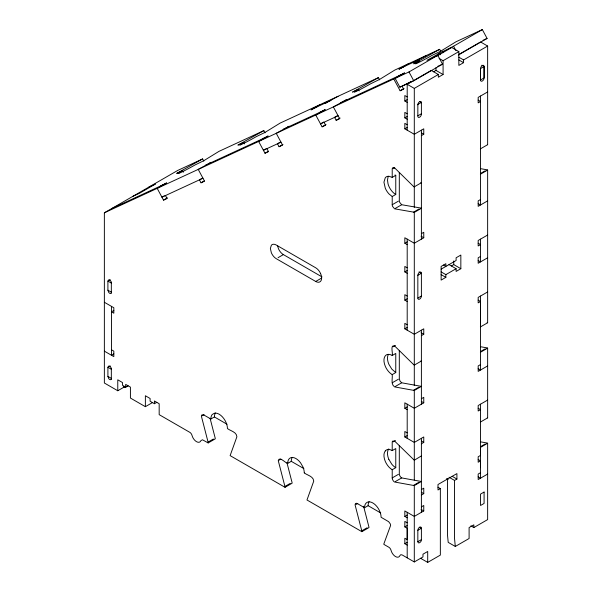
<?xml version="1.0" encoding="UTF-8"?>
<svg xmlns="http://www.w3.org/2000/svg" width="592" height="592" viewBox="0 0 592 592"><rect width="100%" height="100%" fill="white"/><g stroke="black" fill="none" stroke-linecap="round" stroke-linejoin="round"><path stroke-width="0.89" d="M480.541 467.68L480.541 447.345L487.638 443.245L487.638 519.598L473.837 527.568L470.877 525.859M480.615 168.676L486.964 169.778A3.36 1.939 60 0 1 487.638 170.052L487.638 322.766L480.541 326.865L480.541 296.037M484.093 66.541L484.093 77.922A2.509 1.45 -60 0 1 482.317 81A2.509 1.45 -60 0 1 480.541 79.972L480.541 68.591A2.509 1.45 -60 0 1 482.317 65.52A2.509 1.45 -60 0 1 484.086 66.541L484.086 77.922L480.541 79.972L480.541 68.591L484.093 66.541L481.807 65.224M111.326 282.288L111.326 292.959M111.326 368.483L111.326 379.161M124.868 386.65L117.771 390.75L104.362 383.009L104.362 212.794L177.689 170.452L202.619 158.93L203.803 161.135M160.765 185.895L166.648 182.906L157.191 188.367L163.525 200.14L167.04 198.52L165.457 195.575M208.828 163.673L211.196 162.304L198.216 169.393L204.551 181.174L201.028 182.802L199.445 179.857L202.605 178.037M320.509 104.421L311.044 109.883L316.927 106.893M262.234 138.979L268.117 135.99L258.652 141.458L264.987 153.232L268.502 151.604L266.918 148.659M164.302 195.834L161.934 197.203L202.967 178.229M327.48 102.016L325.112 103.378L338.091 96.289M286.846 127.606L289.214 126.237L276.235 133.326L282.569 145.099L279.047 146.727L277.47 143.782M163.525 200.14L167.469 197.869M319.347 112.576L325.23 109.587L315.765 115.048L322.1 126.829L325.615 125.201L324.031 122.255M201.028 182.802L204.188 180.982M408.421 63.773L398.956 69.242L404.839 66.245M343.959 101.195L346.327 99.826L333.348 106.915L339.682 118.696L336.16 120.324L334.576 117.379L337.736 115.551M415.384 61.368L413.024 62.737L426.003 55.648M265.764 148.925L263.403 150.287L280.985 142.161M278.255 143.331L279.831 142.42M398.705 75.88L404.588 72.89L395.123 78.351L399.874 87.187L413.741 80.778L442.527 64.158L437.777 55.322L426.958 60.325L439.76 53.139L440.626 54.745M264.987 153.232L268.139 151.411M104.362 212.794L393.784 78.973L400.88 74.881L340.444 102.823M458.297 55.049L487.083 38.436L482.332 29.6L453.546 46.22L438.006 53.953L439.76 53.139M279.047 146.727L282.991 144.448M395.123 78.351L408.991 71.943L437.777 55.322M435.978 56.61L451.755 47.508L458.852 51.6L458.852 65.401L463.58 62.663L463.58 59.933L487.638 46.05L487.638 144.692L480.541 148.792A3.36 1.939 60 0 1 480.371 148.681M323.669 122.056L320.516 123.883L338.099 115.751M322.1 126.829L326.044 124.549M336.16 120.324L340.104 118.045M439.138 58.43L443.082 60.71L458.852 51.6M399.874 87.187L401.45 86.277M393.784 78.973L400.118 90.754L403.633 89.126L402.049 86.18L411.144 81.526M458.815 54.494L480.541 41.951L487.638 46.05M400.118 90.754L404.062 88.474M433.618 71.773L435.978 70.404L443.082 74.503L443.082 60.71M438.346 74.503L431.25 70.404L407.2 84.293L414.296 88.393L438.346 74.503L438.346 77.234L443.082 74.503M407.2 96.903L404.832 95.541L404.832 101.003L407.2 99.641M110.275 279.735L107.907 281.096L107.914 290.206L108.699 292.359A2.501 1.443 60 0 0 110.364 293.514L110.674 293.499A2.501 1.443 60 0 0 111.318 292.966M421.393 102.372L417.848 104.421L417.841 116.173A2.509 1.45 -60 0 0 419.617 117.194A2.509 1.45 -60 0 0 421.393 114.123L421.393 102.372L419.817 101.461M407.2 113.753L404.832 112.384L404.832 117.852L407.2 116.483M417.848 115.803L421.393 113.753M407.2 124.72L404.832 123.351L404.832 128.819L407.2 127.45M487.638 91.938L478.173 97.399L478.173 102.86L480.541 101.498L478.173 100.129M113.827 310.467L111.459 311.829L113.827 313.198L113.827 307.736L104.362 302.268M421.393 135.642L423.761 134.28L423.761 128.812L414.296 134.28L404.832 128.819M393.103 168.698L394.657 167.802M392.215 196.529L389.166 194.095A11.714 6.764 60 0 1 385.281 188.197L383.934 182.188L385.281 177.733A11.714 6.764 60 0 1 389.166 176.305L392.215 177.408L395.767 175.358L395.767 194.479L392.215 196.529L392.215 204.728A3.367 1.946 60 0 0 392.6 206.445L394.583 208.821L413.616 212.121A3.36 1.939 60 0 1 414.296 212.395L421.393 208.295A3.36 1.939 60 0 0 420.72 208.021L401.679 204.728L399.696 202.346A3.367 1.946 60 0 1 399.311 200.629L399.311 172.398M278.062 257.675L283.383 254.604L322.026 276.915M113.827 353.883L111.459 355.244L111.459 306.367M110.275 365.93L107.907 367.299L107.914 376.401L108.699 378.562A2.494 1.436 60 0 0 109.683 379.479L110.674 379.701A2.494 1.436 60 0 0 111.303 379.161M392.215 204.728L398.423 201.139M395.471 208.31L401.679 204.728M413.616 212.121L418.944 209.043M480.452 173.53L485.188 170.799M487.638 170.052L480.541 174.152A3.36 1.939 60 0 0 480.371 174.055M117.771 390.75L117.771 379.82L122.5 382.55L122.5 385.281L125.689 387.124L128.057 385.762L124.868 387.56L123.291 386.65M320.627 273.659A8.377 4.832 60 0 0 315.714 267.799L276.286 245.044A8.377 4.832 60 0 0 271.373 245.221L270.366 248.455L271.373 252.843A8.377 4.832 60 0 0 276.286 258.704L315.714 281.466L321.042 278.395M421.393 233.655L423.761 232.293L423.761 237.755L414.296 243.223L404.832 237.755L404.832 243.223L407.2 241.854M480.541 199.511L478.173 200.873L478.173 206.342L487.638 200.873M125.689 387.124L125.689 384.393L130.418 387.124L130.418 398.053L145.373 406.682L152.47 402.582M145.373 406.682L145.373 395.752L150.102 398.49L150.102 401.221L154.438 403.722L156.806 402.36M407.2 267.806L404.832 266.444L404.832 271.906L407.2 270.537M417.848 275.324L421.393 273.275L421.393 296.037A2.509 1.45 -60 0 1 419.617 299.108A2.509 1.45 -60 0 1 417.841 298.087L417.841 275.317A2.509 1.45 -60 0 1 419.617 272.246A2.509 1.45 -60 0 1 421.393 273.267L419.025 271.906M487.638 235.024L478.173 240.485L478.173 245.954L480.541 244.585L478.173 243.223M441.129 269.16L456.106 260.51L456.106 257.779L460.842 255.048L460.842 268.709L456.106 271.439L456.106 268.709L449.01 264.609M451.378 265.978L453.746 264.609L460.842 268.709M441.129 271.898L445.857 274.629L456.106 268.709M202.294 415.754L204.07 414.733M407.2 296.037L404.832 294.675L404.832 300.137L407.2 298.768M480.541 256.425L478.173 257.794L478.173 263.255L487.638 257.794M445.857 274.629L445.857 277.359L441.129 280.09L441.129 266.43L445.857 263.699L445.857 266.43L443.489 265.068M417.848 298.087L421.393 296.037M210.108 418.403L215.162 437.999A3.33 1.924 60 0 1 215.266 438.842L208.169 442.934A3.33 1.924 60 0 0 208.066 442.098L201.406 416.265A3.263 1.887 60 0 1 201.791 414.992L203.337 414.696L210.863 418.995L214.415 416.946A11.759 6.793 60 0 1 215.414 412.972M208.066 442.098L213.394 439.027M407.2 324.727L404.832 323.358L404.832 328.819L407.2 327.457M487.638 291.937L478.173 297.406L478.173 302.867L480.541 301.498L480.541 370.03L478.173 368.661M393.103 346.771L395.434 345.425M421.393 335.649L423.761 334.288L423.761 328.819L414.296 334.28L404.832 328.819M392.215 374.603A11.714 6.764 60 0 1 387.612 370.333A11.685 6.749 60 0 1 385.333 366.381A11.648 6.727 60 0 1 385.333 355.785A11.714 6.764 60 0 1 389.048 354.371A11.685 6.749 60 0 1 392.207 355.511L395.767 353.431L395.767 372.553L392.215 374.603C392.748 378.443 390.528 384.238 394.583 386.894L414.296 390.468L421.393 386.369L401.679 382.795L400.007 381.033L399.311 378.702L399.311 350.471M392.215 382.795L398.423 379.213M395.471 386.384L401.679 382.795M279.143 460.125L280.919 459.103M413.616 390.195L418.944 387.116M480.452 351.604L485.188 348.873M286.965 462.774L292.019 482.369A3.33 1.924 60 0 1 292.115 483.213L285.018 487.305A3.33 1.924 60 0 0 284.922 486.469L278.255 460.635C279.417 455.759 285.573 463.299 287.719 463.373L291.271 461.323A11.611 6.704 60 0 1 292.27 457.35M480.371 421.874A3.36 1.939 60 0 0 480.541 421.978L487.638 417.885L487.638 348.126L480.541 352.225A3.36 1.939 60 0 0 480.371 352.129M421.393 398.712L423.761 397.343L423.761 402.812L414.296 408.273L404.832 402.812L404.832 408.273L407.2 406.911M480.541 364.561L478.173 365.93L478.173 371.391L487.638 365.93M284.922 486.469L290.243 483.398M393.103 441.891L395.434 440.544M407.2 432.863L404.832 431.494L404.832 436.963L407.2 435.594M385.325 450.86A11.722 6.764 60 0 1 392.222 450.586L395.767 448.551L395.767 467.673L392.215 469.722L392.215 477.914A3.36 1.939 60 0 0 392.592 479.616L393.28 480.822A3.36 1.939 60 0 0 394.583 482.014L414.296 485.588L421.393 481.488L401.679 477.914A3.36 1.939 60 0 1 400.384 476.723L399.696 475.539A3.36 1.939 60 0 1 399.304 473.807L399.311 445.591M487.638 400.081L478.173 405.542L478.173 411.003L480.541 409.642L478.173 408.273M421.393 443.785L423.761 442.424L423.761 436.963L414.296 442.424L404.832 436.963M392.215 477.914L398.423 474.333M395.471 481.503L401.679 477.914M355.999 504.495L357.768 503.474M356.177 503.341A3.33 1.924 60 0 1 357.472 503.644L364.568 507.736L368.12 505.694A11.611 6.704 60 0 1 369.119 501.713M413.616 485.314L418.944 482.236M480.452 446.723L485.188 443.993M421.393 489.547L423.761 488.185L423.761 493.647L421.393 495.016M478.173 476.804L480.541 478.166L480.541 460.865L478.173 462.226L478.173 456.765L480.541 455.403L480.541 404.173M363.584 506.256L368.868 526.739A3.33 1.924 60 0 1 368.971 527.583L361.867 531.675A3.33 1.924 60 0 0 361.771 530.839L367.092 527.768M420.601 558.3L427.698 562.4L440.352 555.096L440.352 488.615L437.991 489.984L437.991 484.522L456.913 473.593L456.913 479.054L454.552 480.423L449.032 477.233M421.393 506.848L423.761 505.487L423.761 510.948L414.296 516.409L404.832 510.948L404.832 516.416L407.2 515.047M480.541 472.705L478.173 474.066L478.173 479.535L487.638 474.066M407.2 522.788L404.832 521.419L404.832 526.887L407.2 525.518M417.848 530.299L421.393 528.249A2.509 1.45 -60 0 0 419.617 527.228A2.509 1.45 -60 0 0 417.841 530.299L417.841 542.02C418.403 544.433 421.622 541.599 421.393 539.971L421.393 528.249L419.617 527.228M404.832 526.887L407.222 528.264L407.222 539.645L404.832 538.269L404.832 543.73L407.2 542.368M417.848 541.687L421.393 539.638M364.568 507.736A11.648 6.727 60 0 1 365.967 503.237A11.685 6.749 60 0 1 375.239 504.754A11.685 6.749 60 0 1 381.107 517.275L388.663 521.693L390.209 523.779A3.367 1.946 60 0 1 390.594 525.496L383.89 543.796A3.382 1.954 60 0 0 383.838 544.359L388.826 547.237A3.337 1.924 60 0 1 390.72 549.435L391.053 550.353A6.69 3.863 60 0 0 395.515 556.569A6.69 3.863 60 0 0 399.977 555.496L400.843 554.682L402.205 554.963L414.296 561.941L422.969 556.939L422.969 554.201L427.698 551.47L427.698 562.4M447.448 479.054L447.448 534.606L448.203 542.368L455.3 546.46L469.101 538.498L469.101 527.568L473.837 524.838L473.837 527.568M202.619 158.93L176.697 173.412L182.543 170.748L183.335 172.22M265.024 132.83L263.84 130.625L237.91 145.107L243.763 142.443L244.555 143.915M379.627 79.846L378.443 77.633L352.514 92.115L358.367 89.459L359.159 90.931M440.848 51.541L439.656 49.328L413.734 63.81L419.58 61.154A11.714 0.503 -28.3 0 0 417.456 63.085A11.714 0.503 -28.3 0 0 431.894 55.463L440.833 51.104L455.981 41.788L482.332 29.6M263.84 130.625L218.944 151.382L203.789 160.706L194.849 165.057A11.714 0.503 -28.3 0 1 180.419 172.686A11.714 0.503 -28.3 0 1 182.543 170.748M378.443 77.633L280.157 123.077L265.009 132.401L256.07 136.752A11.714 0.503 -28.3 0 1 241.632 144.381A11.714 0.503 -28.3 0 1 243.763 142.443M439.656 49.328L394.76 70.085L379.613 79.409L370.673 83.768A11.714 0.503 -28.3 0 1 356.236 91.39A11.714 0.503 -28.3 0 1 358.367 89.459M313.412 108.521L330.995 100.388M401.324 67.873L418.907 59.74M148.91 187.072L155.356 184.09L139.579 193.199L133.133 196.181M111.444 208.702L164.287 184.267M205.313 165.301L265.749 137.359M283.331 129.226L322.862 110.948M483.005 40.323L487.083 38.436M437.791 66.348L442.527 64.158M480.615 346.749L486.964 347.852A3.36 1.939 60 0 1 487.638 348.126M480.615 441.869L486.964 442.971A3.352 1.939 60 0 1 487.638 443.245M395.019 174.966L395.767 175.358M458.852 57.202L463.58 59.933M458.852 59.933L463.58 62.663M404.832 101.003L407.2 102.372M404.832 117.852L407.2 119.214M421.393 132.911L423.761 134.28M478.173 203.611L480.541 204.973L480.541 96.03M478.173 260.524L480.541 261.886L480.541 239.124M421.097 236.215L423.761 237.755M404.832 243.223L407.2 244.585M441.129 274.629L445.857 277.359M478.173 300.137L480.541 301.498M404.832 271.906L407.2 273.275M404.832 300.137L407.2 301.498M421.097 332.748L423.761 334.288M421.393 401.443L423.761 402.812M404.832 408.273L407.2 409.642M478.173 459.496L480.541 460.865M421.393 441.055L423.761 442.424M452.184 476.323L456.913 479.054M111.459 283.146L107.907 281.096L108.699 279.853A2.486 1.436 60 0 1 109.683 280.075L110.674 280.993A2.486 1.436 60 0 1 111.303 282.258M446.59 478.602L448.166 479.513M107.907 290.206L111.459 292.256M437.991 487.253L440.352 488.615M421.393 492.278L423.761 493.647M421.097 509.409L423.761 510.948M404.832 516.416L407.2 517.778M111.459 349.783L113.827 351.145L113.827 356.613L104.362 351.145M214.415 416.946L227.032 424.235M291.271 461.323L303.888 468.605M368.12 505.694L380.737 512.975M304.281 472.934C307.344 475.317 313.464 476.286 313.745 481.126L306.982 499.988L361.867 531.675M111.459 369.349L107.907 367.299L108.699 366.048A2.501 1.443 60 0 1 110.364 366.825L110.674 367.195A2.501 1.443 60 0 1 111.318 368.476M404.832 543.73L407.2 545.099M107.907 376.401L111.459 378.451M208.169 442.934L202.479 439.775L200.947 440.589A6.69 3.863 60 0 1 196.485 441.654A6.69 3.863 60 0 1 192.023 435.438L191.69 434.521A3.337 1.924 60 0 0 189.795 432.33L159.174 414.652L159.174 403.722L154.438 400.991L154.438 403.722M285.018 487.305L230.125 455.618L236.896 436.755C236.615 431.916 230.488 430.946 227.424 428.556A11.648 6.727 60 0 0 226.033 422.444A11.714 6.764 60 0 0 214.548 413.172L212.262 414.489A11.751 6.786 60 0 0 210.863 418.995M421.223 456.025L414.296 460.228L394.583 441.04L392.6 441.129A3.367 1.946 60 0 0 392.215 442.402L392.215 450.601M395.767 194.479L394.257 193.451A11.677 6.741 60 0 1 390.542 189.329L389.906 188.3A11.781 6.801 60 0 1 388.063 183.994L387.486 180.138L388.063 176.949A11.781 6.801 60 0 1 388.404 176.283M395.767 372.553L391.823 369.127L388.826 364.221A11.722 6.771 60 0 1 388.182 354.771M394.583 167.847L413.616 186.532A3.374 1.946 60 0 0 414.126 186.931L421.223 182.832A3.374 1.946 60 0 1 420.882 182.58M453.546 46.22L455.921 50.638M442.735 51.223L443.526 52.688M408.991 71.943L413.741 80.778M388.826 459.34L391.823 464.246A11.729 6.771 60 0 0 395.767 467.673M361.771 530.839L355.111 505.006A3.367 1.946 60 0 1 356.192 503.333M277.581 245.747L278.469 248.744A8.377 4.832 60 0 0 283.383 254.604M455.3 546.46L454.552 538.705L454.552 480.423M453.746 260.968L453.746 264.609M435.978 67.651L435.978 70.404M421.393 130.181L421.393 239.124M421.393 330.188L421.393 404.173M421.393 438.324L421.393 512.317M414.296 88.393L414.296 207.37M414.296 212.395L414.296 385.473M414.296 390.468L414.296 479.957M414.296 485.588L414.296 561.941M407.2 83.805L407.2 130.181M407.2 239.124L407.2 330.188M407.2 404.173L407.2 438.324M407.2 512.317L407.2 557.849M392.215 177.408L392.215 169.208A3.367 1.946 60 0 1 392.6 167.936L393.28 167.543A3.367 1.946 60 0 1 394.598 167.839M392.215 355.481C393.229 353.587 389.773 344.485 394.583 345.92L413.778 364.746A3.367 1.946 60 0 0 414.296 365.109L421.393 361.009A3.367 1.946 60 0 1 421.045 360.78M388.818 459.325A11.729 6.771 60 0 1 388.818 448.862M392.215 469.722A11.722 6.764 60 0 1 385.318 461.479A11.648 6.727 60 0 1 385.333 450.904M315.714 281.474A8.377 4.832 60 0 0 321.182 280.408A8.332 4.81 60 0 0 320.627 273.667M287.719 463.373A11.648 6.727 60 0 1 289.118 458.867A11.685 6.749 60 0 1 300.581 462.84L302.889 466.814A11.685 6.749 60 0 1 304.258 472.89M417.841 104.784A2.509 1.45 -60 0 1 419.617 101.713A2.509 1.45 -60 0 1 421.393 102.742M480.371 447.249A3.352 1.939 60 0 1 480.541 447.345M487.638 417.885A3.36 1.939 60 0 1 487.297 417.656M487.638 322.766A3.36 1.939 60 0 1 487.127 322.403M480.541 326.858A3.36 1.939 60 0 1 480.371 326.754M487.638 144.692A3.36 1.939 60 0 1 487.468 144.589M484.086 492.056L480.541 494.105L480.541 505.487L484.086 503.437L484.086 492.056"/></g></svg>
